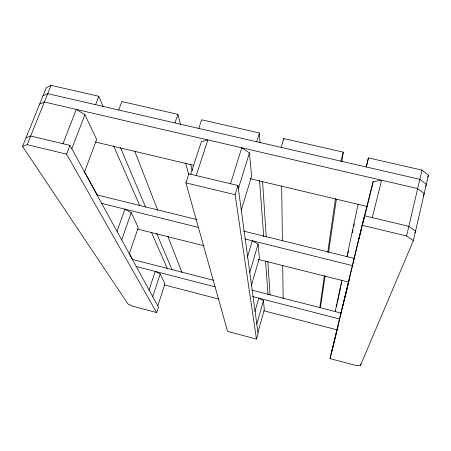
<?xml version="1.0" encoding="UTF-8"?>
<svg xmlns="http://www.w3.org/2000/svg" width="451" height="451" viewBox="0 0 451 451"><rect width="100%" height="100%" fill="white"/><g stroke="black" fill="none" stroke-linecap="round" stroke-linejoin="round"><path stroke-width="0.68" d="M319.759 307.774L324.359 275.803M327.759 252.177L335.459 198.665M320.441 307.729L325.132 275.775M328.593 252.16L336.345 199.376M341.847 161.87L343.273 152.145L283.792 138.553L281.176 147.404M335.178 311.664L341.948 279.964M346.954 256.534L358.145 204.162M335.437 311.568L335.73 310.198M336.469 306.765L337.055 304.025M337.348 302.649L340.736 286.87M341.035 285.5L341.621 282.754M347.219 256.687L347.512 255.311M347.811 253.941L348.397 251.196M352.378 232.677L352.964 229.931M353.702 226.498L354.289 223.758M366.81 165.444L368.433 157.895L421.995 170.134L428.45 175.191L413.347 240.654L360.383 365.631L355.478 365.361L330.025 358.601L362.091 225.263L373.163 181.668L381.614 180.22L372.272 217.607M413.347 240.654L406.593 235.969L421.995 170.134M360.383 365.631L360.856 363.675M367.993 203.001L373.163 181.668M358.968 238.709L360.501 232.643M360.845 231.295L361.865 227.253M362.209 225.906L363.23 221.864M363.574 220.516L367.836 203.672M345.021 296.628L349.288 279.733M342.208 308.298L347.005 289.305M331.727 351.814L338.047 326.428M330.025 358.601L364.498 215.753L408.843 226.346L415.551 231.081L414.74 233.032M366.099 166.949L368.433 157.895M340.855 161.142L343.273 152.145M257.933 332.308L264.325 309.741L263.457 300.614L258.801 298.145L254.956 311.556M256.472 339.073L258.079 333.396L237.948 185.524L188.89 173.81L185.891 182.864L227.586 331.4L256.472 339.073L235.112 194.708L237.948 185.524M256.799 323.998L263.457 300.614M251.5 285.066L259.393 257.949L258.079 244.143L252.301 240.766L247.407 257.295M249.781 272.443L258.079 244.143M241.291 210.098L251.613 176.172L249.403 152.889L241.759 147.787L230.534 183.754M256.681 141.761L259.376 132.972L201.631 119.774L198.75 128.428M238.376 188.665L249.403 152.889M103.189 106.65L98.808 96.277L51.07 85.369L46.335 87.629L22.55 146.412L127.977 303.957L132.949 306.268L156.655 312.566L158.448 307.046L69.944 145.397L30.662 136.016L26.023 137.831M157.794 305.846L164.936 283.91L160.229 273.949L155.195 271.406L148.943 290.286M152.759 296.651L160.229 273.949M196.191 175.552L207.86 139.923L201.388 141.727L190.621 174.362M174.965 122.948L177.919 114.357L121.843 101.543L118.714 109.999M129.279 253.766L138.294 227.563L131.224 212.618L124.871 209.146L117.051 231.34M121.697 239.921L131.224 212.618M84.495 171.978L96.655 139.511L84.895 114.644L76.287 109.413L62.971 143.734M95.612 104.683L98.808 96.277M71.799 148.791L84.895 114.644M156.655 312.566L66.573 154.157L69.944 145.397M427.683 177.153L428.45 175.191M425.569 186.291L426.342 184.329L419.847 179.323L47.733 93.661L43.008 95.849M423.179 196.151L424.216 193.535L417.677 188.586L44.367 102.011L39.66 104.125M22.55 146.412L27.173 144.675L51.07 85.369M95.488 142.048L193.417 165.269M250.254 178.743L367.356 206.507M27.173 144.675L66.573 154.157M185.891 182.864L235.112 194.708M362.091 225.263L406.593 235.969M97.247 194.984L196.422 219.457M243.619 231.104L354.424 258.451M100.939 203.209L198.536 227.428M244.786 238.9L352.789 265.701M137.132 228.978L203.959 245.761M258.508 259.466L348.522 282.078M132.521 259.466L213.667 280.319M251.85 290.134L341.176 313.09M136.061 266.468L215.088 286.864M252.56 296.538L339.766 319.043M164.514 284.942L218.932 299.098M263.835 310.778L337.303 329.89M84.585 171.842L97.427 195.322M129.2 253.4L132.583 259.573M113.652 145.921L139.872 205.853M151.429 232.271L167.22 268.362M120.423 147.494L145.594 207.139M156.536 233.071L172.13 270.025M134.77 151.26L157.709 210.194M167.907 236.392L181.928 272.41M185.66 163.059L188.738 174.616M177.919 114.357L180.518 124.577M190.57 164.102L192.301 170.918M259.55 180.394L263.717 236.589M265.543 261.168L268.046 294.886M259.376 132.972L260.024 142.792M262.567 181.364L266.225 236.769M267.849 261.315L270.07 294.982M281.678 186.083L282.394 240.935M282.709 265.549L283.138 298.607M283.792 138.553L283.803 139.957"/></g></svg>
